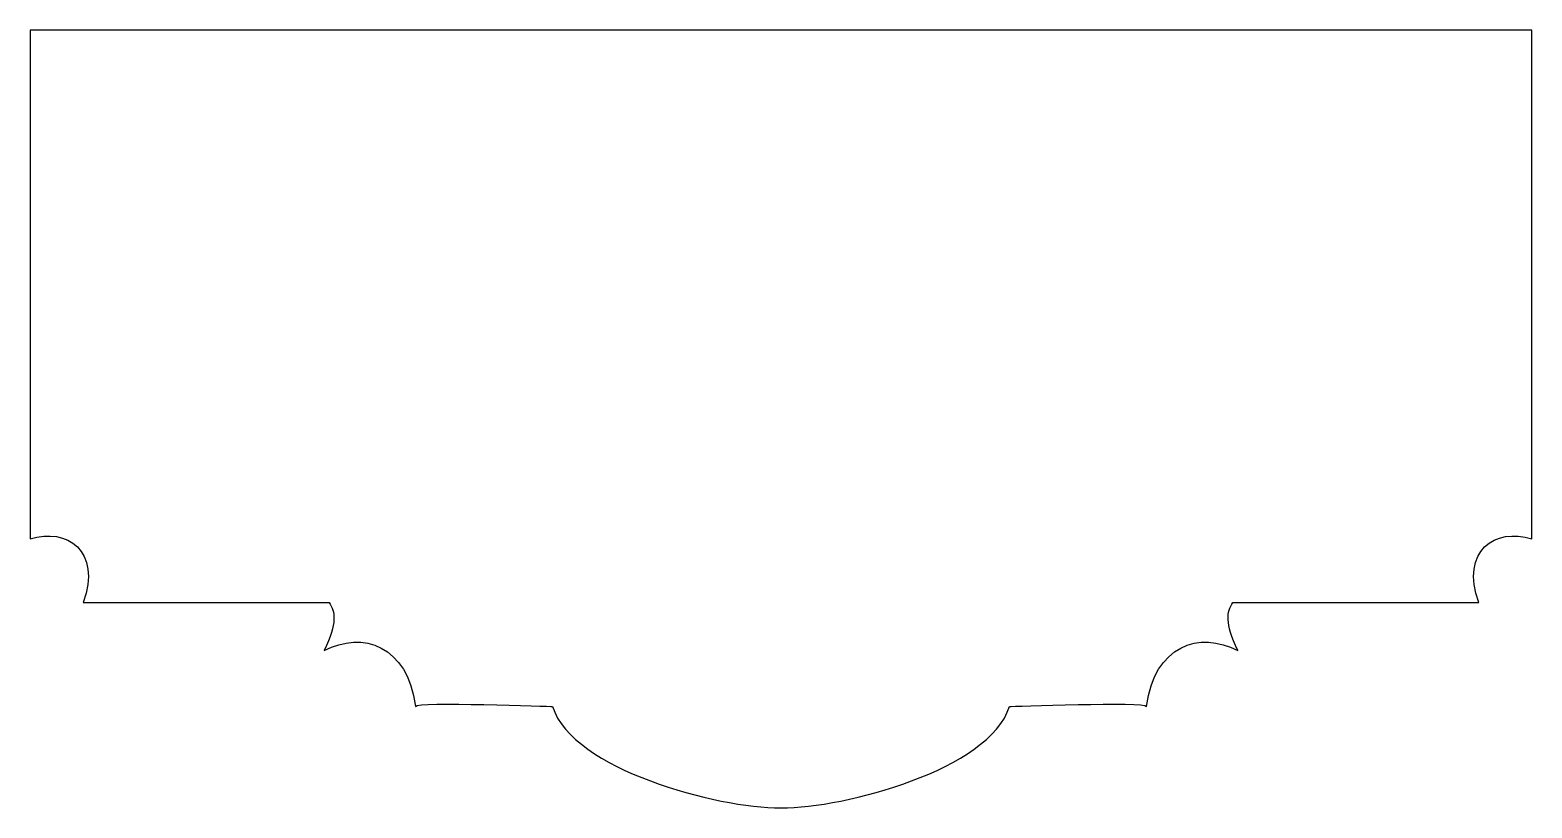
# Model space of a CAD drawing. Header units: centimetres. Extents: x -8.9 to 8.9, y -7.2 to 2.
import ezdxf

# ---------------------------------------------------------------- set-up
doc = ezdxf.new("R2010")
doc.units = ezdxf.units.CM
doc.header["$MEASUREMENT"] = 0
doc.layers.add('Camada 1', color=7, linetype='Continuous')

msp = doc.modelspace()

# ---------------------------------------------------------------- linework, layer by layer
at = {"layer": 'Camada 1'}
msp.add_open_spline([(8.8838, 2.03942), (8.8838, 2.03942), (8.8838, -3.99533), (8.8838, -3.99533), (8.8838, -3.99533), (8.44552, -3.85399), (8.03454, -4.1385), (8.25192, -4.74754), (8.25192, -4.74754), (8.25192, -4.74754), (5.3334, -4.74754), (5.3334, -4.74754), (5.3334, -4.74754), (5.26334, -4.86718), (5.23648, -4.97926), (5.39359, -5.31915), (5.39359, -5.31915), (4.94226, -5.07848), (4.40066, -5.25904), (4.31041, -5.98116), (4.31041, -5.98116), (4.31041, -5.92097), (2.68568, -5.98116), (2.68568, -5.98116), (2.68568, -5.98116), (2.44499, -6.73337), (0.73001, -7.18462), (-0.0222, -7.18462), (-0.0222, -7.18462), (-0.0222, -7.18462), (-0.0307, -7.18462), (-0.0307, -7.18462), (-0.0307, -7.18462), (-0.78288, -7.18462), (-2.49791, -6.73335), (-2.73863, -5.98116), (-2.73863, -5.98116), (-2.73863, -5.98116), (-4.3633, -5.92097), (-4.3633, -5.98116), (-4.3633, -5.98116), (-4.45358, -5.25903), (-4.99515, -5.07851), (-5.44648, -5.31915), (-5.44648, -5.31915), (-5.28934, -4.97927), (-5.3162, -4.86722), (-5.38634, -4.74754), (-5.38634, -4.74754), (-5.38634, -4.74754), (-8.30491, -4.74754), (-8.30491, -4.74754), (-8.30491, -4.74754), (-8.08745, -4.1385), (-8.4984, -3.85402), (-8.93671, -3.99533), (-8.93671, -3.99533), (-8.93671, -3.99533), (-8.93671, 2.03942), (-8.93671, 2.03942), (-8.93671, 2.03942), (-8.93671, 2.03942), (8.8838, 2.03942), (8.8838, 2.03942)], degree=3, knots=[0, 0, 0, 0, 0.05882353, 0.05882353, 0.05882353, 0.05882353, 0.11764706, 0.11764706, 0.11764706, 0.11764706, 0.17647059, 0.17647059, 0.17647059, 0.17647059, 0.23529412, 0.23529412, 0.23529412, 0.23529412, 0.29411765, 0.29411765, 0.29411765, 0.29411765, 0.35294118, 0.35294118, 0.35294118, 0.35294118, 0.41176471, 0.41176471, 0.41176471, 0.41176471, 0.47058824, 0.47058824, 0.47058824, 0.47058824, 0.52941176, 0.52941176, 0.52941176, 0.52941176, 0.58823529, 0.58823529, 0.58823529, 0.58823529, 0.64705882, 0.64705882, 0.64705882, 0.64705882, 0.70588235, 0.70588235, 0.70588235, 0.70588235, 0.76470588, 0.76470588, 0.76470588, 0.76470588, 0.82352941, 0.82352941, 0.82352941, 0.82352941, 0.88235294, 0.88235294, 0.88235294, 0.88235294, 1, 1, 1, 1], dxfattribs=at)

doc.saveas('drawing.dxf')
